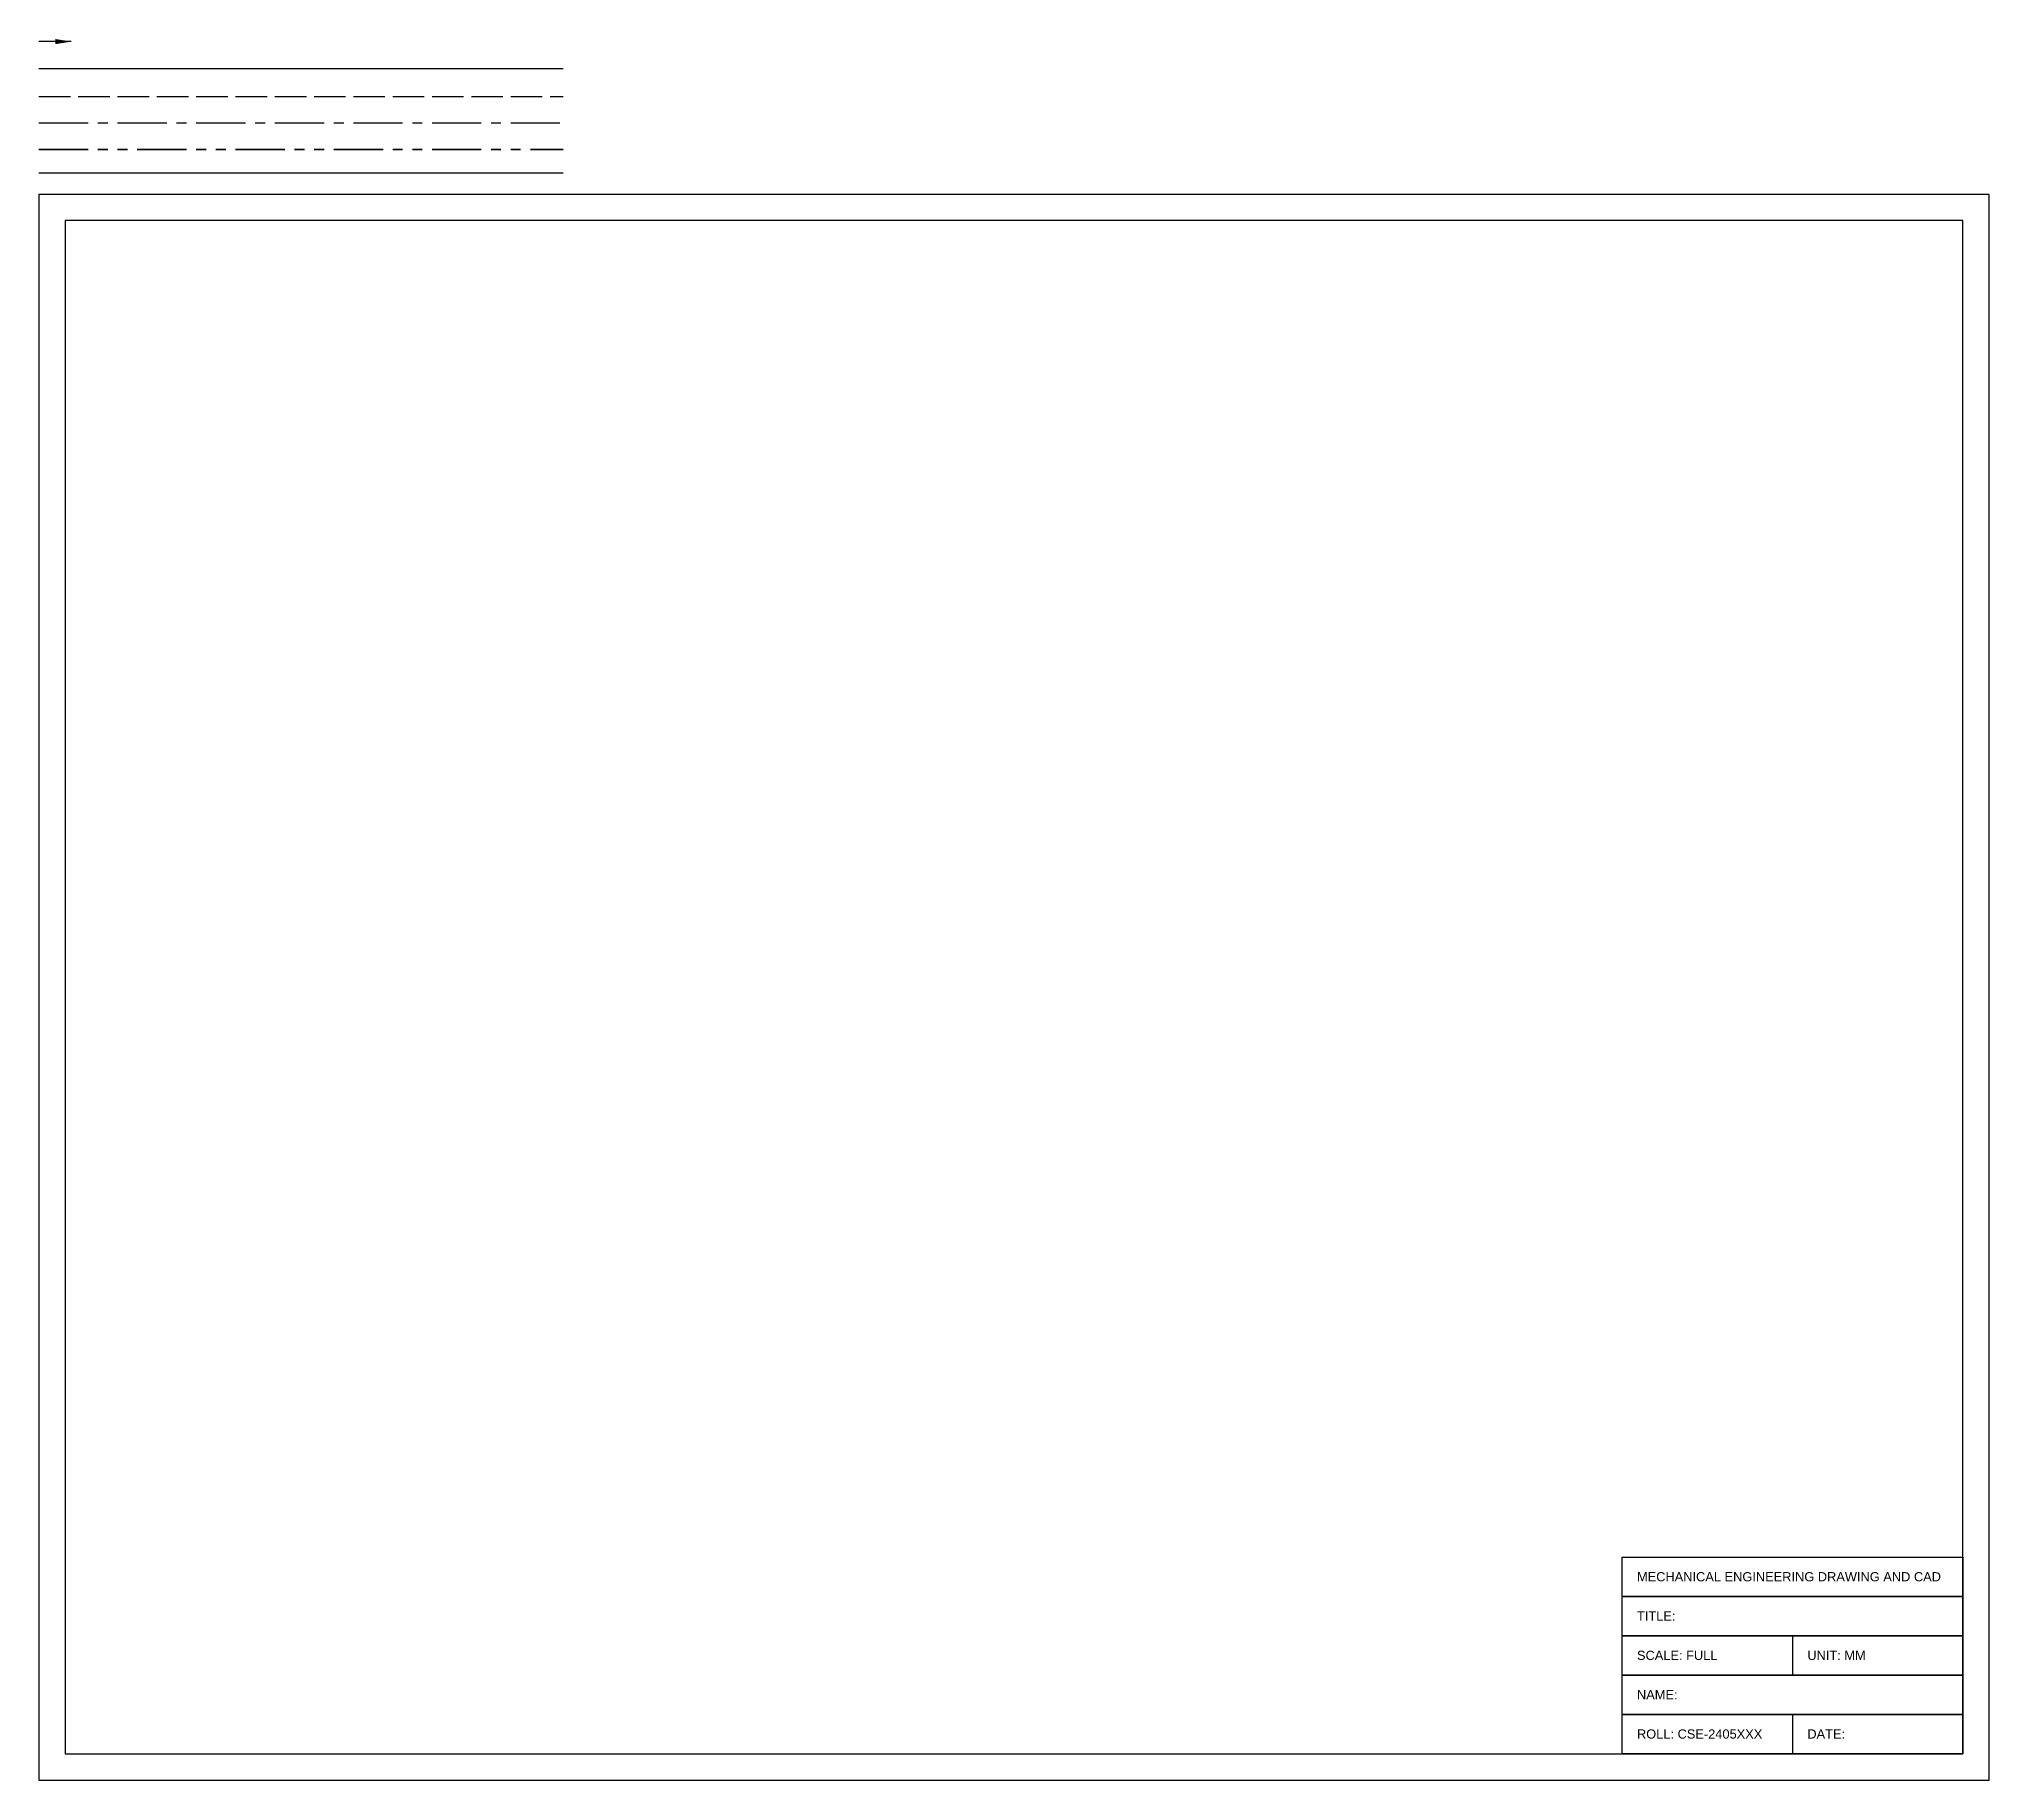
# Model space of a CAD drawing. Header units: millimetres. Extents: x 90 to 834, y 40 to 704.
import ezdxf

# ---------------------------------------------------------------- set-up
doc = ezdxf.new("R2010")
doc.units = ezdxf.units.MM
doc.header["$MEASUREMENT"] = 0
for name, pattern in [('ACAD_ISO02W100', [15, 12, -3]), ('CENTER', [2, 1.25, -0.25, 0.25, -0.25]), ('PHANTOM', [2.5, 1.25, -0.25, 0.25, -0.25, 0.25, -0.25])]:
    doc.linetypes.add(name, pattern=pattern)
doc.layers.add('Border and Margin', color=7, linetype='Continuous')
doc.layers.add('Title Block', color=7, linetype='Continuous')
doc.styles.get("Standard").update_dxf_attribs({"font": 'arial.ttf'})
doc.linetypes.add('ZIGZAG', pattern='A,0.0001,-0.2,[131,ltypeshp.shx,S=0.2,R=0,X=-0.2,Y=0],-0.4,[131,ltypeshp.shx,S=0.2,R=180,X=0.2,Y=0],-0.2', length=0.8001)
doc.dimstyles.get("Standard").update_dxf_attribs({"dimtxt": 4, "dimasz": 3, "dimexe": 3, "dimexo": 1, "dimgap": 0.09, "dimtad": 0, "dimtih": 1, "dimtoh": 1, "dimdec": 1, "dimdsep": 46, "dimtxsty": 'Standard', "dimcen": 0.09, "dimclrd": 4, "dimclre": 6, "dimadec": 0, "dimazin": 0, "dimtfac": 1, "dimtdec": 1, "dimtofl": 0, "dimtmove": 0, "dimatfit": 3, "dimfxl": 1, "dimtolj": 1, "dimtzin": 0, "dimarcsym": 0})

msp = doc.modelspace()

# ---------------------------------------------------------------- linework, layer by layer
at = {"color": 7, "lineweight": 30}
msp.add_line((90, 693.06), (290, 693.06), dxfattribs=at)
at = {"color": 3, "linetype": 'ACAD_ISO02W100', "lineweight": 25}
msp.add_line((90, 682.38), (290, 682.38), dxfattribs=at)
at = {"color": 2, "linetype": 'CENTER', "ltscale": 15}
msp.add_line((90, 672.27), (290, 672.27), dxfattribs=at)
at = {"color": 7, "linetype": 'PHANTOM', "lineweight": 35, "ltscale": 15}
msp.add_line((90, 662.15), (290, 662.15), dxfattribs=at)
at = {"color": 3, "linetype": 'ZIGZAG', "lineweight": 25, "ltscale": 15}
msp.add_line((90, 653.26), (290, 653.26), dxfattribs=at)
at = {"layer": 'Border and Margin'}
for points in [[(90, 40), (834, 40), (834, 645), (90, 645)], [(100, 50), (824, 50), (824, 635), (100, 635)]]:
    msp.add_lwpolyline(points, close=True, dxfattribs=at)
at = {"layer": 'Title Block'}
for p, q in [((759, 95), (759, 80)), ((759, 65), (759, 50))]:
    msp.add_line(p, q, dxfattribs=at)
for points in [[(824, 110), (694, 110), (694, 125), (824, 125)], [(824, 95), (694, 95), (694, 110), (824, 110)], [(824, 80), (694, 80), (694, 95), (824, 95)], [(824, 65), (694, 65), (694, 80), (824, 80)], [(824, 50), (694, 50), (694, 65), (824, 65)]]:
    msp.add_lwpolyline(points, close=True, dxfattribs=at)

# ---------------------------------------------------------------- texts
at = {"layer": 'Title Block', "char_height": 3.5, "attachment_point": 1}
for s, insert in [('MECHANICAL ENGINEERING DRAWING AND CAD', (699.69, 119.31)), ('TITLE:', (699.69, 104.31)), ('SCALE: FULL', (699.69, 89.31)), ('UNIT: MM', (764.69, 89.31)), ('NAME:', (699.69, 74.31)), ('ROLL: CSE-2405XXX', (699.69, 59.31)), ('DATE:', (764.69, 59.31))]:
    msp.add_mtext_dynamic_manual_height_columns(s, width=130, gutter_width=1, heights=[0], dxfattribs=dict(at, insert=insert))

# ---------------------------------------------------------------- leaders
at = {"lineweight": 35}
msp.add_leader([(102.25, 703.31), (90, 703.31)], dimstyle='Standard', override={"dimasz": 6, "dimexe": 10, "dimgap": 0.09, "dimtad": 0, "dimclrd": 7}, dxfattribs=at)

doc.saveas('drawing.dxf')
